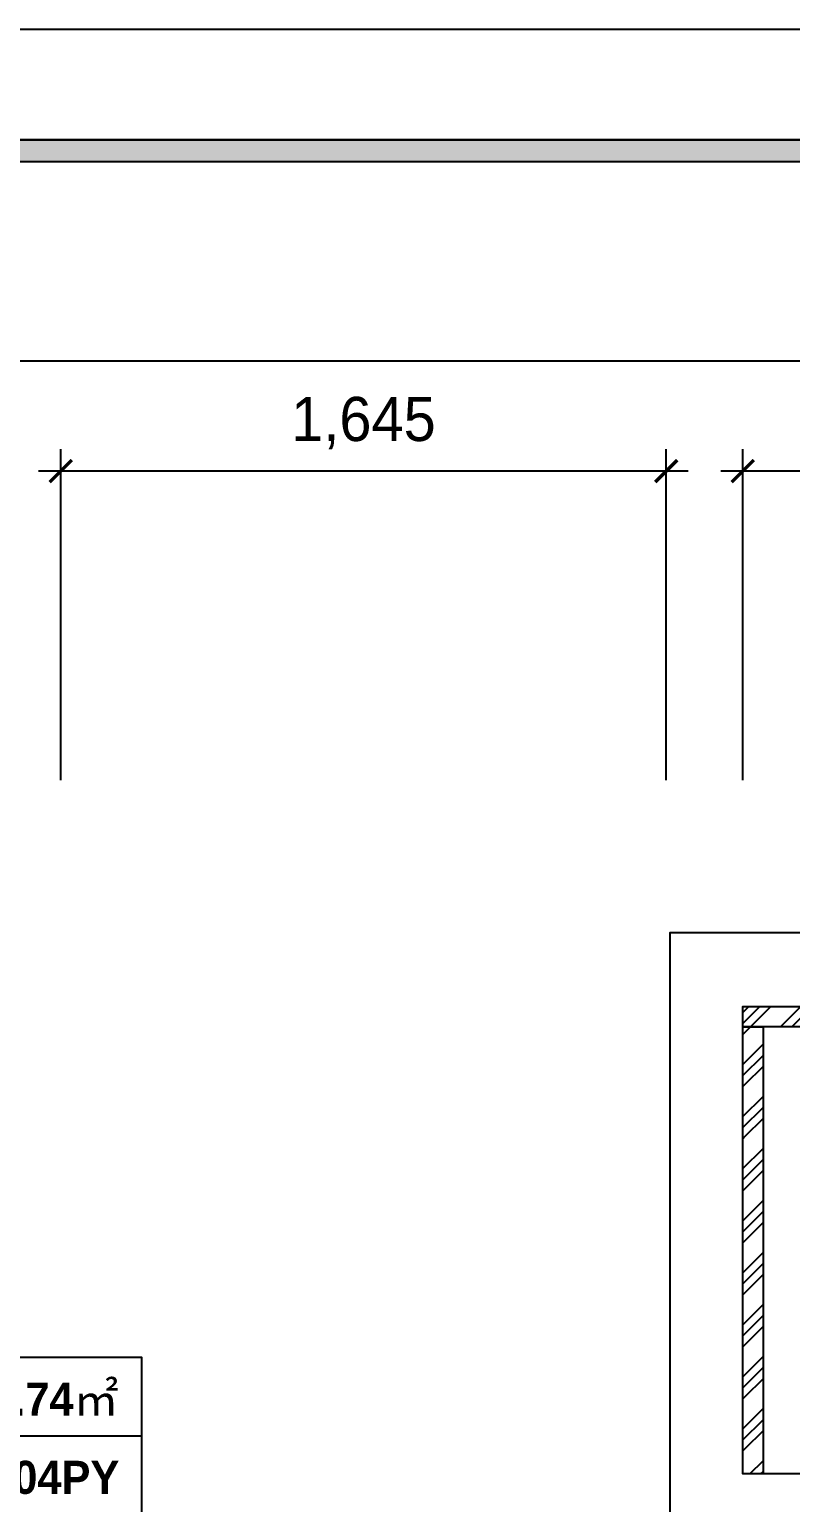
# Model space of a CAD drawing. Header units: millimetres. Extents: x 236955 to 308542, y 30900 to 88969.
# Drawn here: x 288085 to 290152, y 71648 to 75650 of the extents above; entities that cross this region are included whole.
import ezdxf
from ezdxf.enums import TextEntityAlignment as Align

# ---------------------------------------------------------------- set-up
doc = ezdxf.new("R2010")
doc.units = ezdxf.units.MM
doc.header["$LTSCALE"] = 100
doc.header["$PDMODE"] = 3
doc.layers.get('DEFPOINTS').update_dxf_attribs({"color": 248})
for name, color, linetype in [('0-ELC TEXT', 7, 'Continuous'), ('03-TEXT', 3, 'Continuous'), ('07-DIM WAL', 5, 'Continuous'), ('3.기호.계단선', 30, 'Continuous'), ('CO-BATH', 6, 'Continuous'), ('F-WALL1', 2, 'Continuous'), ('FORM(YOURNAME)-1', 1, 'Continuous'), ('FORM(YOURNAME)-11', 1, 'Continuous')]:
    doc.layers.add(name, color=color, linetype=linetype)
doc.styles.add('HY 울릉도 L', font='')
doc.styles.add('YOURNAME', font='HY울릉도M.TTF')
doc.styles.add('넥슨고딕', font='NEXONLv1GothicBold.ttf')
doc.styles.get('HY 울릉도 L').set_extended_font_data('HY울릉도L')
doc.dimstyles.new('60', dxfattribs={"dimscale": 60, "dimtxt": 2, "dimasz": 1, "dimexe": 1, "dimexo": 1, "dimgap": 1, "dimtad": 1, "dimdec": 0, "dimrnd": 0.05, "dimdsep": 46, "dimlunit": 6, "dimtxsty": 'HY 울릉도 L', "dimblk": 'ARCHTICK', "dimcen": 2.5, "dimdle": 1, "dimclrd": 133, "dimclre": 133, "dimclrt": 30, "dimadec": 0, "dimazin": 0, "dimtfac": 1, "dimtdec": 0, "dimtix": 1, "dimtmove": 2, "dimatfit": 3, "dimldrblk": 'ARCHTICK', "dimfxl": 1, "dimlwd": -1, "dimlwe": -1, "dimarcsym": 0})

# ---------------------------------------------------------------- blocks, each defined once
blk = doc.blocks.new('FORM-ELEVATION')
at = {"layer": 'FORM(YOURNAME)-11'}
h = blk.add_hatch(color=256, dxfattribs=at)
h.dxf.hatch_style = 1
h.paths.add_polyline_path([(-10309, 35708), (71691, 35708), (71691, 35508), (-10309, 35508)])
h.paths.add_polyline_path([(-10309, -21492), (71691, -21492), (71691, -21692), (-10309, -21692)])
at = {"layer": 'DEFPOINTS', "color": 158}
for points in [[(-10309, -21692), (71691, -21692), (71691, 35708), (-10309, 35708)], [(-8309, 33708), (61071, 33708), (61071, -19692), (-8309, -19692)]]:
    blk.add_lwpolyline(points, close=True, dxfattribs=at)
at = {"layer": 'FORM(YOURNAME)-11', "color": 250}
blk.add_lwpolyline([(-11309, -22692), (72691, -22692), (72691, 36708), (-11309, 36708)], close=True, dxfattribs=at)
at = {"layer": 'FORM(YOURNAME)-11'}
blk.add_lwpolyline([(-10309, 35708), (71691, 35708), (71691, 35508), (-10309, 35508)], close=True, dxfattribs=at)
at = {"layer": 'FORM(YOURNAME)-11', "color": 3, "style": 'YOURNAME'}
for tag, height, p in [('1', 450, (71041, -1219)), ('2', 450, (71041, -1863)), ('3', 450, (71041, -3150)), ('4', 450, (71041, -5081)), ('5', 515, (71041, -7398)), ('6', 515, (71041, -9650)), ('7', 515, (71041, -11903)), ('8', 515, (71041, -14155)), ('9', 515, (71041, -16408)), ('10', 515, (66791, -18596)), ('11', 515, (71041, -18660)), ('12', 515, (66791, -20848)), ('13', 515, (71041, -20848))]:
    blk.add_attdef(tag, text='', height=height, dxfattribs=at).set_placement(p, align=Align.MIDDLE_RIGHT)
blk = doc.blocks.new('flooor')
at = {"layer": 'F-WALL1'}
blk.add_lwpolyline([(264784.6, 71252.5), (264784.6, 68460.5), (264369.6, 68460.5), (264369.6, 68300.5), (264789.6, 68300.5), (264789.6, 67800.5), (265024.6, 67800.5), (265024.6, 67955.5), (264974.6, 67955.5), (264974.6, 71725.5), (264222.6, 71725.5), (264222.6, 72995.5), (265262.1, 72995.5), (265262.1, 73195.5), (264024.6, 73195.5), (264024.6, 71252.5)], close=True, dxfattribs=at)
blk = doc.blocks.new('vjswjdjeh')
at = {"layer": '3.기호.계단선'}
h = blk.add_hatch(dxfattribs=at)
h.set_pattern_fill('GOST_GROUND', color=8, scale=10)
h.set_pattern_definition([(45, (62988.56, -6552.48), (141.421356, 0), [200]), (45, (63018.56, -6552.48), (141.421356, 0), [200]), (45, (63048.56, -6552.48), (141.421356, 0), [200])])
h.paths.add_polyline_path([(327211.2, 65173), (327211.2, 66388), (327266.2, 66388), (327266.2, 65173)])
h.paths.add_polyline_path([(331268.2, 66443), (331268.2, 66388), (327211.2, 66388), (327211.2, 66443)])
at = {"layer": '3.기호.계단선', "color": 8}
for points in [[(331268.2, 66443), (331268.2, 66388), (327211.2, 66388), (327211.2, 66443), (331268.2, 66443)], [(327211.2, 65173), (327211.2, 66388), (327266.2, 66388), (327266.2, 65173), (327211.2, 65173)]]:
    blk.add_lwpolyline(points, dxfattribs=at)
blk.add_blockref('flooor', (62988.6, -6552.5))
blk = doc.blocks.new('_ArchTick')
at = {"color": 0, "linetype": 'ByBlock', "const_width": 0.15}
blk.add_lwpolyline([(-0.5, -0.5), (0.5, 0.5)], dxfattribs=at)
blk = doc.blocks.new('*D139')
at = {"layer": '07-DIM WAL', "color": 133}
for p, q in [((290022.6, 73610), (290022.6, 74510)), ((294079.6, 73610), (294079.6, 74510)), ((294139.6, 74450), (289962.6, 74450))]:
    blk.add_line(p, q, dxfattribs=at)
at = {"layer": 'DEFPOINTS', "color": 0}
for p in [(290022.6, 74450), (290022.6, 73550), (294079.6, 73550)]:
    blk.add_point(p, dxfattribs=at)
at = {"layer": '07-DIM WAL', "color": 133, "xscale": 60, "yscale": 60, "zscale": 60, "rotation": 180}
blk.add_blockref('_ArchTick', (290022.6, 74450), dxfattribs=at)
at = {"layer": '07-DIM WAL', "color": 133, "xscale": 60, "yscale": 60, "zscale": 60}
blk.add_blockref('_ArchTick', (294079.6, 74450), dxfattribs=at)
at = {"layer": '07-DIM WAL', "color": 30, "insert": (292051.1, 74581.9), "char_height": 120, "attachment_point": 5, "style": 'HY 울릉도 L'}
blk.add_mtext('4,057', dxfattribs=at)
blk = doc.blocks.new('*D140')
at = {"layer": '07-DIM WAL', "color": 133}
for p, q in [((288169.6, 73610), (288169.6, 74510)), ((289814.6, 73610), (289814.6, 74510)), ((289874.6, 74450), (288109.6, 74450))]:
    blk.add_line(p, q, dxfattribs=at)
at = {"layer": 'DEFPOINTS', "color": 0}
for p in [(288169.6, 74450), (288169.6, 73550), (289814.6, 73550)]:
    blk.add_point(p, dxfattribs=at)
at = {"layer": '07-DIM WAL', "color": 133, "xscale": 60, "yscale": 60, "zscale": 60, "rotation": 180}
blk.add_blockref('_ArchTick', (288169.6, 74450), dxfattribs=at)
at = {"layer": '07-DIM WAL', "color": 133, "xscale": 60, "yscale": 60, "zscale": 60}
blk.add_blockref('_ArchTick', (289814.6, 74450), dxfattribs=at)
at = {"layer": '07-DIM WAL', "color": 30, "insert": (288992.1, 74580.6), "char_height": 120, "attachment_point": 5, "style": 'HY 울릉도 L'}
blk.add_mtext('1,645', dxfattribs=at)

msp = doc.modelspace()

# ---------------------------------------------------------------- linework, layer by layer
at = {"layer": '0-ELC TEXT'}
msp.add_line((287880.3, 71829.2), (288389.9, 71829.2), dxfattribs=at)
msp.add_lwpolyline([(286611.6, 71617), (288389.9, 71617), (288389.9, 72041.5), (286611.6, 72041.5)], close=True, dxfattribs=at)

# ---------------------------------------------------------------- block references
at = {"layer": 'CO-BATH'}
msp.add_blockref('vjswjdjeh', (-37188.6, 6552.5), dxfattribs=at)
at = {"layer": 'FORM(YOURNAME)-1', "xscale": 0.3, "yscale": 0.3, "zscale": 0.3}
msp.add_blockref('FORM-ELEVATION', (286134.4, 64637.5), dxfattribs=at)

# ---------------------------------------------------------------- texts
at = {"layer": '03-TEXT', "style": '넥슨고딕'}
for s, p in [('6.74㎡', (288151.1, 71883.3)), ('2.04PY', (288135.7, 71671.1))]:
    msp.add_text(s, height=90, dxfattribs=at).set_placement(p, align=Align.CENTER)

# ---------------------------------------------------------------- dimensions: what is measured, and where the dimension line sits
at = {"layer": '07-DIM WAL'}
for base, p1, p2, picture, middle in [((288169.6, 74450), (289814.6, 73550), (288169.6, 73550), '*D140', (288992.1, 74580.6)), ((290022.6, 74450), (294079.6, 73550), (290022.6, 73550), '*D139', (292051.1, 74581.9))]:
    dim = msp.add_linear_dim(base=base, p1=p1, p2=p2, dimstyle='60', dxfattribs=at)
    dim.commit()
    dim.dimension.update_dxf_attribs({"geometry": picture, "text_midpoint": middle})

doc.saveas('drawing.dxf')
